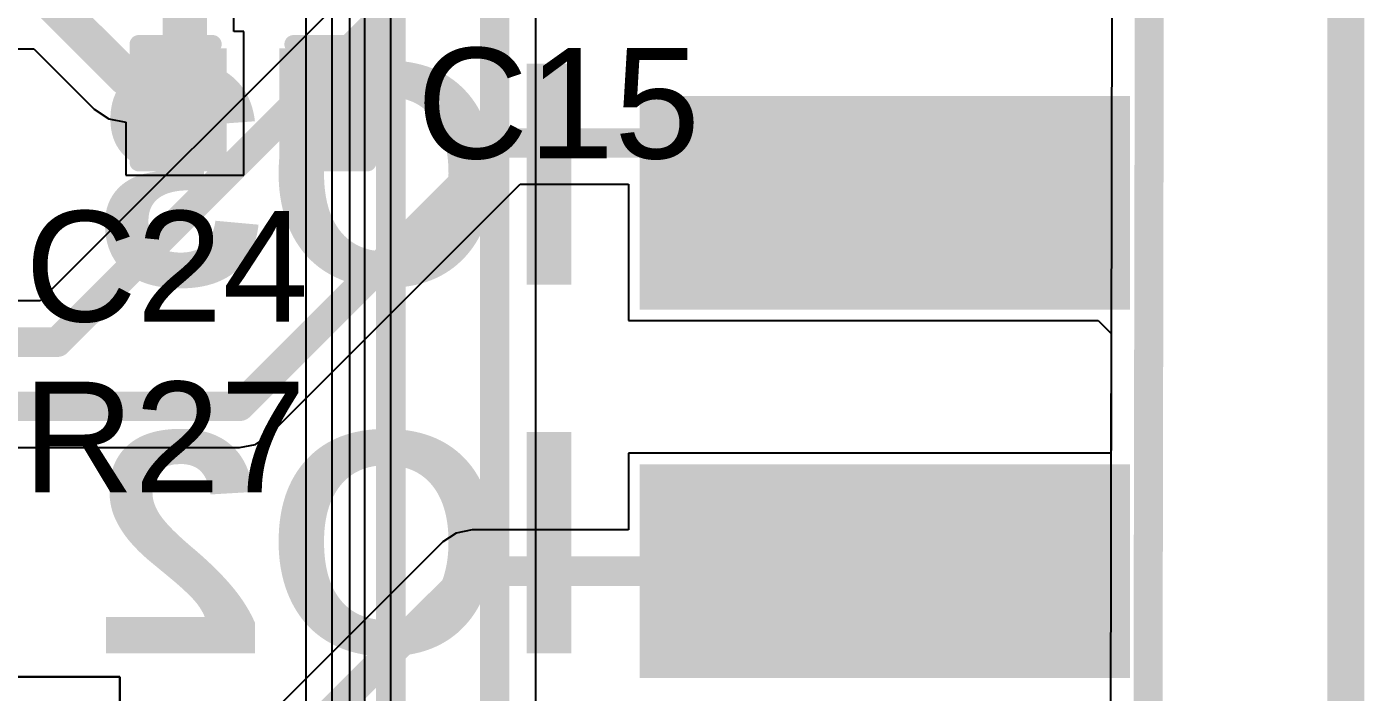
# Model space of a CAD drawing. Header units: inches. Extents: x -3 to 289, y -11 to 89.
# Drawn here: x 117.33 to 126.54, y 23.72 to 28.31 of the extents above; entities that cross this region are included whole.
import ezdxf

# ---------------------------------------------------------------- set-up
doc = ezdxf.new("R2010")
doc.units = ezdxf.units.IN
for name, color, linetype in [('Board Cutout', 216, 'Continuous'), ('Bottom Layer', 5, 'Continuous'), ('Bottom Overlay', 54, 'Continuous'), ('Bottom Paste', 16, 'Continuous'), ('Bottom Solder', 6, 'Continuous'), ('Dimension', 6, 'Continuous'), ('Layer 1', 16, 'Continuous'), ('Layer 2', 76, 'Continuous'), ('Top Layer', 1, 'Continuous'), ('Top Overlay', 2, 'Continuous'), ('Top Paste', 8, 'Continuous'), ('Top Solder', 216, 'Continuous')]:
    doc.layers.add(name, color=color, linetype=linetype)
doc.styles.add('Arial', font='', dxfattribs={"height": 0.2})
doc.styles.add('Arial_Bold', font='', dxfattribs={"height": 0.2})
doc.styles.get('Arial').set_extended_font_data('Arial')
doc.styles.get('Arial_Bold').set_extended_font_data('Arial', bold=True)

# ---------------------------------------------------------------- blocks, each defined once
blk = doc.blocks.new('C___0402_6')
at = {"layer": 'Top Layer'}
for points in [[(-0.6985, -0.3175), (-0.6985, 0.3175), (-0.2413, 0.3175), (-0.2413, -0.3175)], [(0.2413, -0.3175), (0.2413, 0.3175), (0.6985, 0.3175), (0.6985, -0.3175)]]:
    blk.add_hatch(color=1, dxfattribs=at).paths.add_polyline_path(points)
at = {"layer": 'Top Paste'}
for points in [[(-0.6985, -0.3175), (-0.6985, 0.3175), (-0.2413, 0.3175), (-0.2413, -0.3175)], [(0.2413, -0.3175), (0.2413, 0.3175), (0.6985, 0.3175), (0.6985, -0.3175)]]:
    blk.add_hatch(color=8, dxfattribs=at).paths.add_polyline_path(points)
at = {"layer": 'Top Solder'}
for points in [[(-0.7585, -0.3775), (-0.7585, 0.3775), (-0.1813, 0.3775), (-0.1813, -0.3775)], [(0.1813, -0.3775), (0.1813, 0.3775), (0.7585, 0.3775), (0.7585, -0.3775)]]:
    blk.add_hatch(color=216, dxfattribs=at).paths.add_polyline_path(points)
at = {"layer": 'Top Overlay'}
for points in [[(-0.7874, 0.4064, 0.127, 0.127, 0), (-0.7874, -0.4064, 0.127, 0.127, 0)], [(-0.2794, 0.4064, 0.127, 0.127, 0), (-0.7874, 0.4064, 0.127, 0.127, 0)], [(0.7874, 0.4064, 0.127, 0.127, 0), (0.2794, 0.4064, 0.127, 0.127, 0)], [(0.7874, 0.4064, 0.127, 0.127, 0), (0.7874, -0.4064, 0.127, 0.127, 0)], [(-0.2794, -0.4064, 0.127, 0.127, 0), (-0.7874, -0.4064, 0.127, 0.127, 0)], [(0.7874, -0.4064, 0.127, 0.127, 0), (0.2794, -0.4064, 0.127, 0.127, 0)]]:
    blk.add_lwpolyline(points, format="xyseb", dxfattribs=at)
for points in [[(-0.8191, 0.4064, 0.0635, 0.0635, 1), (-0.7556, 0.4064, 0.0635, 0.0635, 1)], [(-0.8191, 0.4064, 0.0635, 0.0635, 1), (-0.7556, 0.4064, 0.0635, 0.0635, 1)], [(-0.3111, 0.4064, 0.0635, 0.0635, 1), (-0.2477, 0.4064, 0.0635, 0.0635, 1)], [(0.2477, 0.4064, 0.0635, 0.0635, 1), (0.3111, 0.4064, 0.0635, 0.0635, 1)], [(0.7556, 0.4064, 0.0635, 0.0635, 1), (0.8191, 0.4064, 0.0635, 0.0635, 1)], [(0.7556, 0.4064, 0.0635, 0.0635, 1), (0.8191, 0.4064, 0.0635, 0.0635, 1)], [(-0.8191, -0.4064, 0.0635, 0.0635, 1), (-0.7556, -0.4064, 0.0635, 0.0635, 1)], [(-0.8191, -0.4064, 0.0635, 0.0635, 1), (-0.7556, -0.4064, 0.0635, 0.0635, 1)], [(-0.3111, -0.4064, 0.0635, 0.0635, 1), (-0.2477, -0.4064, 0.0635, 0.0635, 1)], [(0.2477, -0.4064, 0.0635, 0.0635, 1), (0.3111, -0.4064, 0.0635, 0.0635, 1)], [(0.7556, -0.4064, 0.0635, 0.0635, 1), (0.8191, -0.4064, 0.0635, 0.0635, 1)], [(0.7556, -0.4064, 0.0635, 0.0635, 1), (0.8191, -0.4064, 0.0635, 0.0635, 1)]]:
    blk.add_lwpolyline(points, format="xyseb", close=True, dxfattribs=at)
blk = doc.blocks.new('TSM_106_X_SH_BOARDEDGE_B_88')
at = {"layer": 'Bottom Layer'}
for points in [[(0.635, 1.5875), (1.905, 1.5875), (1.905, -1.5875), (0.635, -1.5875)], [(3.175, 1.5875), (4.445, 1.5875), (4.445, -1.5875), (3.175, -1.5875)]]:
    blk.add_hatch(color=5, dxfattribs=at).paths.add_polyline_path(points)
at = {"layer": 'Bottom Paste'}
for points in [[(0.635, 1.5875), (1.905, 1.5875), (1.905, -1.5875), (0.635, -1.5875)], [(3.175, 1.5875), (4.445, 1.5875), (4.445, -1.5875), (3.175, -1.5875)]]:
    blk.add_hatch(color=16, dxfattribs=at).paths.add_polyline_path(points)
at = {"layer": 'Bottom Solder'}
for points in [[(0.5334, 1.6891), (2.0066, 1.6891), (2.0066, -1.6891), (0.5334, -1.6891)], [(3.0734, 1.6891), (4.5466, 1.6891), (4.5466, -1.6891), (3.0734, -1.6891)]]:
    blk.add_hatch(color=6, dxfattribs=at).paths.add_polyline_path(points)

msp = doc.modelspace()

# ---------------------------------------------------------------- linework, layer by layer
at = {"layer": 'Board Cutout'}
msp.add_lwpolyline([(124.9981, -5.5301, 0.2, 0.2, 0), (125.0776, 38.5698, 0.2, 0.2, 0)], format="xyseb", dxfattribs=at)
at = {"layer": 'Bottom Layer'}
for p, q in [((120.8363, 29.8375), (117.4182, 26.4195)), ((118.9941, 25.4913), (120.726, 27.2232)), ((120.726, 27.2232), (121.4722, 27.2232)), ((121.4722, 27.2232), (121.4722, 26.2833)), ((117.4182, 26.4195), (117.2124, 26.4195)), ((121.4722, 26.2833), (124.7066, 26.2833)), ((124.7066, 26.2833), (124.7963, 26.1934)), ((124.7963, 26.1934), (124.7948, 25.3689)), ((118.9016, 25.4295), (118.9941, 25.4913)), ((111.4411, 25.4079), (118.7926, 25.4079)), ((118.7926, 25.4079), (118.9016, 25.4295)), ((118.7926, 25.4079), (118.7926, 25.4079)), ((124.7948, 25.3689), (121.4722, 25.3689)), ((121.4722, 25.3689), (121.4722, 24.841)), ((120.2844, 24.8193), (120.1919, 24.7576)), ((120.3934, 24.841), (120.2844, 24.8193)), ((121.4722, 24.841), (120.3934, 24.841)), ((120.3934, 24.841), (120.3934, 24.841)), ((120.1919, 24.7575), (119.0466, 23.6122)), ((120.1919, 24.7576), (120.1919, 24.7575))]:
    msp.add_line(p, q, dxfattribs=at)
for points in [[(117.5362, 26.1346, 0.2032, 0.2032, 0), (121.0377, 29.6361, 0.2032, 0.2032, 0)], [(118.7926, 25.6927, 0.2032, 0.2032, 0), (120.608, 27.5081, 0.2032, 0.2032, 0)], [(120.608, 27.5081, 0.2032, 0.2032, 0), (122.8255, 27.5081, 0.2032, 0.2032, 0)], [(122.8255, 27.5081, 0.2032, 0.2032, 0), (123.2375, 27.0961, 0.2032, 0.2032, 0)], [(111.6473, 26.1346, 0.2032, 0.2032, 0), (117.5362, 26.1346, 0.2032, 0.2032, 0)], [(111.441, 25.6927, 0.2032, 0.2032, 0), (118.7926, 25.6927, 0.2032, 0.2032, 0)], [(119.2481, 23.4108, 0.2032, 0.2032, 0), (120.3934, 24.5561, 0.2032, 0.2032, 0)], [(120.3934, 24.5561, 0.2032, 0.2032, 0), (123.2375, 24.5561, 0.2032, 0.2032, 0)]]:
    msp.add_lwpolyline(points, format="xyseb", dxfattribs=at)
for points in [[(120.5572, 27.5081, 0.1016, 0.1016, 1), (120.6588, 27.5081, 0.1016, 0.1016, 1)], [(120.5572, 27.5081, 0.1016, 0.1016, 1), (120.6588, 27.5081, 0.1016, 0.1016, 1)], [(122.7747, 27.5081, 0.1016, 0.1016, 1), (122.8763, 27.5081, 0.1016, 0.1016, 1)], [(122.7747, 27.5081, 0.1016, 0.1016, 1), (122.8763, 27.5081, 0.1016, 0.1016, 1)], [(123.1867, 27.0961, 0.1016, 0.1016, 1), (123.2883, 27.0961, 0.1016, 0.1016, 1)], [(117.4854, 26.1346, 0.1016, 0.1016, 1), (117.587, 26.1346, 0.1016, 0.1016, 1)], [(117.4854, 26.1346, 0.1016, 0.1016, 1), (117.587, 26.1346, 0.1016, 0.1016, 1)], [(118.7418, 25.6927, 0.1016, 0.1016, 1), (118.8434, 25.6927, 0.1016, 0.1016, 1)], [(118.7418, 25.6927, 0.1016, 0.1016, 1), (118.8434, 25.6927, 0.1016, 0.1016, 1)], [(120.3426, 24.5561, 0.1016, 0.1016, 1), (120.4442, 24.5561, 0.1016, 0.1016, 1)], [(120.3426, 24.5561, 0.1016, 0.1016, 1), (120.4442, 24.5561, 0.1016, 0.1016, 1)], [(123.1867, 24.5561, 0.1016, 0.1016, 1), (123.2883, 24.5561, 0.1016, 0.1016, 1)]]:
    msp.add_lwpolyline(points, format="xyseb", close=True, dxfattribs=at)
at = {"layer": 'Dimension'}
msp.add_lwpolyline([(126.4132, 21.2174, 0.254, 0.254, 0), (126.4132, 40.5198, 0.254, 0.254, 0)], format="xyseb", dxfattribs=at)
at = {"layer": 'Layer 1'}
for p, q in [((124.8135, 35.7299), (124.7391, -5.5276)), ((120.8338, 19.0355), (120.8338, 32.7385)), ((119.5497, 30.4779), (119.5497, 19.74))]:
    msp.add_line(p, q, dxfattribs=at)
for points in [[(120.5489, 19.0355, 0.2032, 0.2032, 0), (120.5489, 33.1294, 0.2032, 0.2032, 0)], [(119.8346, 19.622, 0.2032, 0.2032, 0), (119.8346, 30.8688, 0.2032, 0.2032, 0)]]:
    msp.add_lwpolyline(points, format="xyseb", dxfattribs=at)
at = {"layer": 'Layer 2'}
for p, q in [((124.8085, 32.9443), (124.7391, -5.5276)), ((119.2481, 32.3674), (119.2481, 22.1058)), ((119.4293, 22.1058), (119.4293, 30.4187)), ((119.6533, 30.391), (119.6533, 21.7863)), ((119.8346, 21.605), (119.8346, 30.391))]:
    msp.add_line(p, q, dxfattribs=at)
at = {"layer": 'Top Layer'}
for p, q in [((124.8085, 32.9443), (124.7854, 20.1374)), ((118.7516, 28.2772), (118.7516, 28.5083)), ((118.8213, 28.2772), (118.7516, 28.2772)), ((118.8213, 27.2866), (118.8213, 28.2772)), ((114.1343, 28.1571), (117.3754, 28.1571)), ((117.3754, 28.1571), (117.7914, 27.7411)), ((117.7914, 27.7411), (117.8922, 27.6737)), ((117.8922, 27.6737), (118.0085, 27.6506)), ((118.0085, 27.6506), (118.0085, 27.2866)), ((118.0085, 27.2866), (118.8213, 27.2866)), ((111.4325, 23.8288), (117.9671, 23.8288)), ((117.9671, 23.8288), (116.5949, 23.8288)), ((117.9671, 23.8288), (117.9671, 23.0886)), ((117.9671, 23.0886), (117.9671, 23.8288))]:
    msp.add_line(p, q, dxfattribs=at)
for points in [[(118.4149, 27.947, 0.3048, 0.3048, 0), (118.4149, 28.9961, 0.3048, 0.3048, 0)], [(117.5041, 28.4678, 0.254, 0.254, 0), (118.0111, 27.9608, 0.254, 0.254, 0)], [(118.0111, 27.9608, 0.254, 0.254, 0), (118.3133, 27.9608, 0.254, 0.254, 0)], [(118.3133, 27.9608, 0.254, 0.254, 0), (118.4149, 27.8592, 0.254, 0.254, 0)], [(118.4149, 27.8454, 0.3048, 0.3048, 0), (118.4149, 27.8708, 0.3048, 0.3048, 0)], [(118.4149, 27.7819, 0.254, 0.254, 0), (118.4149, 27.8592, 0.254, 0.254, 0)], [(118.4149, 27.7819, 0.254, 0.254, 0), (118.4149, 27.8454, 0.254, 0.254, 0)]]:
    msp.add_lwpolyline(points, format="xyseb", dxfattribs=at)
for points in [[(117.9476, 27.9608, 0.127, 0.127, 1), (118.0746, 27.9608, 0.127, 0.127, 1)], [(117.9476, 27.9608, 0.127, 0.127, 1), (118.0746, 27.9608, 0.127, 0.127, 1)], [(118.2498, 27.9608, 0.127, 0.127, 1), (118.3768, 27.9608, 0.127, 0.127, 1)], [(118.2498, 27.9608, 0.127, 0.127, 1), (118.3768, 27.9608, 0.127, 0.127, 1)], [(118.3387, 27.947, 0.1524, 0.1524, 1), (118.4911, 27.947, 0.1524, 0.1524, 1)], [(118.3387, 27.8708, 0.1524, 0.1524, 1), (118.4911, 27.8708, 0.1524, 0.1524, 1)], [(118.3387, 27.8454, 0.1524, 0.1524, 1), (118.4911, 27.8454, 0.1524, 0.1524, 1)], [(118.3514, 27.8592, 0.127, 0.127, 1), (118.4784, 27.8592, 0.127, 0.127, 1)], [(118.3514, 27.8592, 0.127, 0.127, 1), (118.4784, 27.8592, 0.127, 0.127, 1)], [(118.3514, 27.8454, 0.127, 0.127, 1), (118.4784, 27.8454, 0.127, 0.127, 1)], [(118.3514, 27.7819, 0.127, 0.127, 1), (118.4784, 27.7819, 0.127, 0.127, 1)], [(118.3514, 27.7819, 0.127, 0.127, 1), (118.4784, 27.7819, 0.127, 0.127, 1)]]:
    msp.add_lwpolyline(points, format="xyseb", close=True, dxfattribs=at)

# ---------------------------------------------------------------- block references
for name, p, rotation in [('TSM_106_X_SH_BOARDEDGE_B_88', (123.2375, 28.3661), 270), ('C___0402_6', (118.8848, 27.7819), 180)]:
    msp.add_blockref(name, p, dxfattribs=dict(rotation=rotation))

# ---------------------------------------------------------------- texts
at = {"layer": 'Bottom Overlay', "style": 'Arial_Bold', "text_generation_flag": 2}
for s, p in [('IO3', (121.2189, 26.5304)), ('IO2', (121.2189, 23.9904))]:
    msp.add_text(s, height=1.524, rotation=360, dxfattribs=at).set_placement(p)
at = {"layer": 'Top Overlay', "style": 'Arial'}
msp.add_text('C15', height=0.762, rotation=360, dxfattribs=at).set_placement((120.0118, 27.401))
for s, p in [('C24', (117.3141, 26.277)), ('R27', (117.297, 25.1002))]:
    msp.add_text(s, height=0.762, dxfattribs=at).set_placement(p)

doc.saveas('drawing.dxf')
